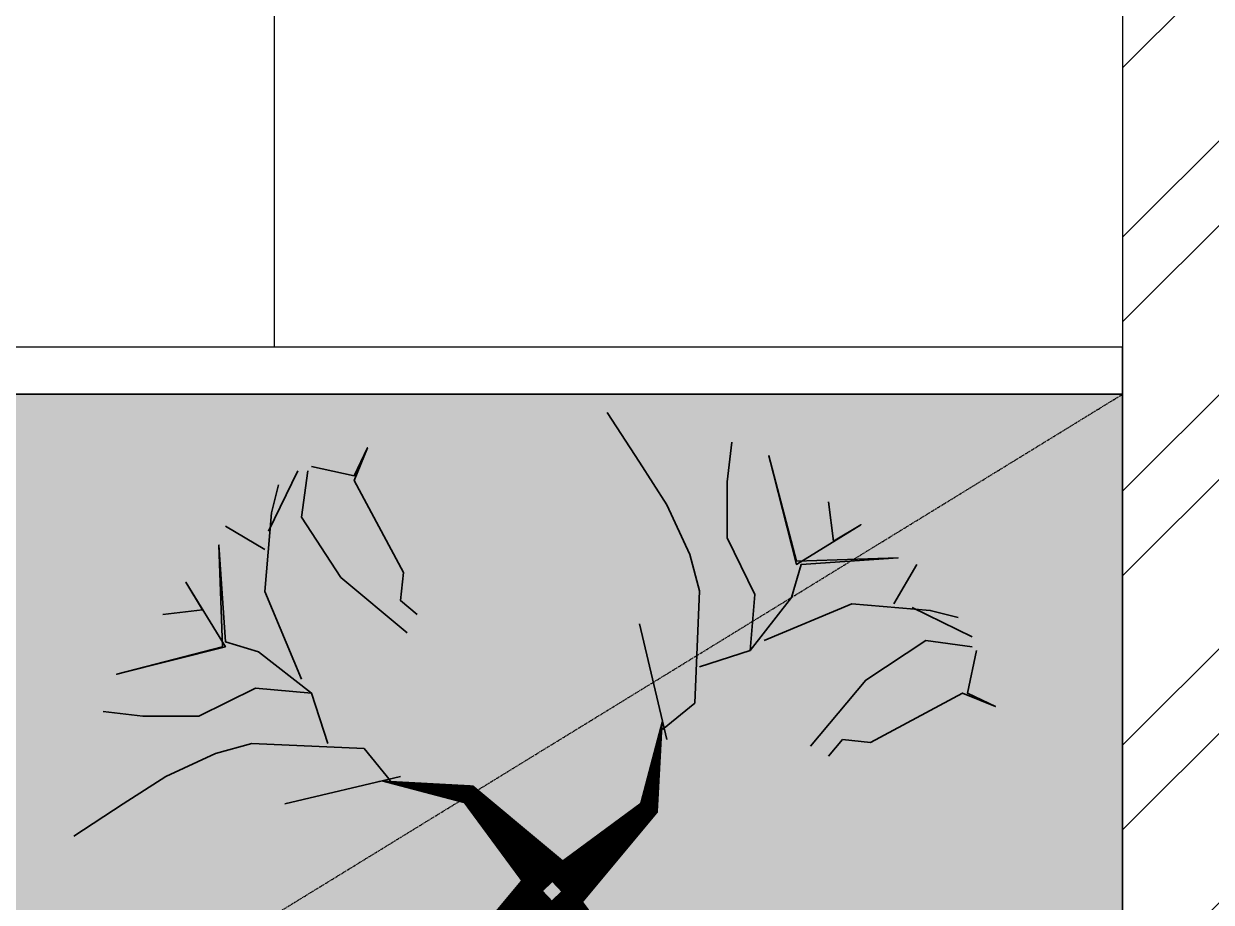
# Model space of a CAD drawing. Header units: millimetres. Extents: x -176651 to 424033, y -469666 to 486614.
# Drawn here: x 230469 to 231099, y 22819 to 23285 of the extents above; entities that cross this region are included whole.
import ezdxf

# ---------------------------------------------------------------- set-up
doc = ezdxf.new("R2010")
doc.units = ezdxf.units.MM
doc.linetypes.add('1625_West Villa$0$DASHED', pattern=[0.75, 0.5, -0.25])
for name, color, linetype in [('1625_West Villa$0$ad-Elevation 10', 8, 'Continuous'), ('1625_West Villa$0$ad-Furniture', 8, 'Continuous'), ('1625_West Villa$0$ad-Glass Sectionline', 8, 'Continuous'), ('1625_West Villa$0$ad-Toilet fixtures', 8, 'Continuous'), ('1625_West Villa$0$ad-Wall', 8, 'Continuous'), ('1625_West Villa$0$ad-Wall hatch', 8, 'Continuous')]:
    doc.layers.add(name, color=color, linetype=linetype)
doc.layers.add('1625_West Villa$0$ad-Landscape', color=8, linetype='Continuous', lineweight=35)

# ---------------------------------------------------------------- blocks, each defined once
blk = doc.blocks.new('1625_West Villa$0$A$C06C421F0')
at = {"layer": '1625_West Villa$0$ad-Landscape'}
for points in [[(359.91, 366.46, 35.98, 14.39, 0), (421.22, 431.54, 14.39, 0.72, 0), (487.37, 441.94, 0, 0, 0), (448, 441.94, 0, 0, 0), (472.53, 524.19, 0, 0, 0), (467.69, 541.37, 0, 0, 0), (379.6, 599.67, 0, 0, 0), (404.12, 579.33, 0, 0, 0), (359.91, 575.71, 0, 0, 0), (404.12, 579.33, 0, 0, 0), (467.69, 541.37, 0, 0, 0), (433.48, 648.03, 0, 0, 0), (482.53, 692.32, 0, 0, 0), (430.9, 648.03, 0, 0, 0), (418.64, 692.32, 0, 0, 0), (426.06, 713.11, 0, 0, 0), (413.8, 692.32, 0, 0, 0), (372.17, 716.27, 0, 0, 0), (413.8, 692.32, 0, 0, 0), (323.13, 719.89, 0, 0, 0)], [(353.42, 359.91, 35.98, 14.39, 0), (288.34, 421.22, 14.39, 0.72, 0), (277.95, 487.37, 0, 0, 0), (277.95, 448, 0, 0, 0), (195.69, 472.53, 0, 0, 0), (178.52, 467.69, 0, 0, 0), (120.22, 379.6, 0, 0, 0), (140.56, 404.12, 0, 0, 0), (144.17, 359.91, 0, 0, 0), (140.56, 404.12, 0, 0, 0), (178.52, 467.69, 0, 0, 0), (71.86, 433.48, 0, 0, 0), (27.57, 482.53, 0, 0, 0), (71.86, 430.9, 0, 0, 0), (27.57, 418.64, 0, 0, 0), (6.78, 426.06, 0, 0, 0), (27.57, 413.8, 0, 0, 0), (3.62, 372.17, 0, 0, 0), (27.57, 413.8, 0, 0, 0), (0, 323.13, 0, 0, 0)], [(366.46, 359.97, 35.98, 14.39, 0), (431.54, 298.66, 14.39, 0.72, 0), (441.94, 232.52, 0, 0, 0), (441.94, 271.88, 0, 0, 0), (524.19, 247.36, 0, 0, 0), (541.37, 252.2, 0, 0, 0), (599.67, 340.29, 0, 0, 0), (579.33, 315.77, 0, 0, 0), (575.71, 359.97, 0, 0, 0), (579.33, 315.77, 0, 0, 0), (541.37, 252.2, 0, 0, 0), (648.03, 286.4, 0, 0, 0), (692.32, 237.36, 0, 0, 0), (648.03, 288.98, 0, 0, 0), (692.32, 301.25, 0, 0, 0), (713.11, 293.82, 0, 0, 0), (692.32, 306.09, 0, 0, 0), (716.27, 347.71, 0, 0, 0), (692.32, 306.09, 0, 0, 0), (719.89, 396.76, 0, 0, 0)], [(359.97, 353.42, 35.98, 14.39, 0), (298.66, 288.34, 14.39, 0.72, 0), (232.52, 277.95, 0, 0, 0), (271.88, 277.95, 0, 0, 0), (247.36, 195.69, 0, 0, 0), (252.2, 178.52, 0, 0, 0), (340.29, 120.22, 0, 0, 0), (315.77, 140.56, 0, 0, 0), (359.97, 144.17, 0, 0, 0), (315.77, 140.56, 0, 0, 0), (252.2, 178.52, 0, 0, 0), (286.4, 71.86, 0, 0, 0), (237.36, 27.57, 0, 0, 0), (288.98, 71.86, 0, 0, 0), (301.25, 27.57, 0, 0, 0), (293.82, 6.78, 0, 0, 0), (306.09, 27.57, 0, 0, 0), (347.71, 3.62, 0, 0, 0), (306.09, 27.57, 0, 0, 0), (396.76, 0, 0, 0, 0)]]:
    blk.add_lwpolyline(points, format="xyseb", dxfattribs=at)
for points in [[(277.95, 479.95), (253.99, 499.63), (250.38, 582.88), (257.61, 609.99), (274.78, 646.77), (295.12, 678.39), (319.07, 715.18)], [(250.38, 526.41), (212.87, 538.67), (209.25, 580.3), (230.04, 622.25), (230.04, 663.87), (226.43, 693.24)], [(460.26, 565.32), (472.53, 575.71), (470.27, 596.5), (507.05, 664.75), (497.05, 689.15), (507.05, 668.36), (538.67, 675.14)], [(212.87, 538.67), (182.13, 578.04), (174.9, 602.56), (103.04, 607.4), (178.52, 604.82), (198.86, 683.23), (178.52, 602.56), (130.61, 631.93), (150.95, 619.67), (154.57, 649.03)], [(467.69, 551.76), (516.73, 592.89), (546.1, 637.63), (541.26, 671.98)], [(570.62, 627.24), (548.68, 671.98)], [(546.1, 517.41), (573.2, 582.49), (568.36, 640.79), (563.2, 661.58)], [(573.2, 613.68), (602.56, 630.85)], [(538.67, 507.02), (578.04, 537.75), (602.56, 544.98), (607.4, 616.84), (604.82, 541.37), (683.23, 521.03), (602.56, 541.37), (631.93, 589.27), (619.67, 568.94), (649.03, 565.32)], [(106.21, 573.2), (89.03, 602.56)], [(92.65, 570.62), (47.91, 548.68)], [(202.47, 546.1), (137.39, 573.2), (79.09, 568.36), (58.3, 563.2)], [(274.78, 472.53), (295.12, 558.36)], [(154.57, 460.26), (144.17, 472.53), (123.38, 470.27), (55.14, 507.05), (30.73, 497.05), (51.52, 507.05), (44.74, 538.67)], [(168.12, 467.69), (127, 516.73), (82.25, 546.1), (47.91, 541.26)], [(526.41, 469.51), (538.67, 507.02), (580.3, 510.63), (622.25, 489.84), (663.87, 489.84), (693.24, 493.46)], [(479.95, 441.94), (499.63, 465.89), (582.88, 469.51), (609.99, 462.28), (646.77, 445.1), (678.39, 424.76), (715.18, 400.81)], [(472.53, 445.1), (558.36, 424.76)], [(239.94, 277.95), (220.25, 253.99), (137, 250.38), (109.9, 257.61), (73.11, 274.78), (41.49, 295.12), (4.71, 319.07)], [(247.36, 274.78), (161.53, 295.12)], [(565.32, 259.62), (575.71, 247.36), (596.5, 249.62), (664.75, 212.83), (689.15, 222.84), (668.36, 212.83), (675.14, 181.21)], [(193.47, 250.38), (181.21, 212.87), (139.59, 209.25), (97.64, 230.04), (56.01, 230.04), (26.65, 226.43)], [(445.1, 247.36), (424.76, 161.53)], [(551.76, 252.2), (592.89, 203.15), (637.63, 173.79), (671.98, 178.63)], [(441.94, 239.94), (465.89, 220.25), (469.51, 137), (462.28, 109.9), (445.1, 73.12), (424.76, 41.49), (400.81, 4.71)], [(181.21, 212.87), (141.84, 182.13), (117.32, 174.9), (112.48, 103.04), (115.06, 178.52), (36.65, 198.86), (117.32, 178.52), (87.96, 130.61), (100.22, 150.95), (70.86, 154.57)], [(173.79, 202.47), (146.68, 137.39), (151.52, 79.09), (156.69, 58.3)], [(469.51, 193.47), (507.02, 181.21), (510.63, 139.59), (489.84, 97.64), (489.84, 56.01), (493.46, 26.65)], [(507.02, 181.21), (537.75, 141.84), (544.98, 117.32), (616.84, 112.48), (541.37, 115.06), (521.03, 36.65), (541.37, 117.32), (589.27, 87.96), (568.93, 100.22), (565.32, 70.86)], [(252.2, 168.12), (203.15, 127), (173.79, 82.25), (178.63, 47.91)], [(517.41, 173.79), (582.49, 146.68), (640.79, 151.52), (661.58, 156.69)], [(627.24, 149.27), (671.98, 171.21)], [(259.62, 154.57), (247.36, 144.17), (249.62, 123.38), (212.83, 55.14), (222.84, 30.73), (212.83, 51.52), (181.21, 44.74)], [(613.68, 146.68), (630.85, 117.32)], [(146.68, 106.21), (117.32, 89.03)], [(149.27, 92.65), (171.21, 47.91)]]:
    blk.add_lwpolyline(points, dxfattribs=at)
blk = doc.blocks.new('1625_West Villa$0$A$Cfbd26d3a')
at = {"transparency": 33554559}
h = blk.add_hatch(color=74, dxfattribs=at)
h.dxf.hatch_style = 1
h.paths.add_polyline_path([(0, 960), (-1565, 960), (-1565, 0), (0, 0)])
at = {"layer": '1625_West Villa$0$ad-Elevation 10', "linetype": '1625_West Villa$0$DASHED'}
blk.add_lwpolyline([(-1565, 0), (0, 960)], dxfattribs=at)
at = {"layer": '1625_West Villa$0$ad-Toilet fixtures'}
blk.add_lwpolyline([(0, 960), (-1565, 960), (-1565, 0), (0, 0)], close=True, dxfattribs=at)
at = {"layer": '1625_West Villa$0$ad-Landscape', "xscale": -0.7144563243118911, "yscale": 0.7144563243118911, "zscale": 0.7144563243118911, "rotation": 180}
blk.add_blockref('1625_West Villa$0$A$C06C421F0', (-559.88, 953.6), dxfattribs=at)
blk = doc.blocks.new('1625_West Villa$0$zw$66EE')
at = {"layer": '1625_West Villa$0$ad-Toilet fixtures'}
blk.add_lwpolyline([(8310, 1215), (7860, 1215), (7860, 3015), (8310, 3015)], close=True, dxfattribs=at)
at = {"layer": '1625_West Villa$0$ad-Landscape', "rotation": 359.9999999999998}
blk.add_blockref('1625_West Villa$0$A$Cfbd26d3a', (8310, 230), dxfattribs=at)
at = {"layer": '1625_West Villa$0$ad-Glass Sectionline'}
blk.add_lwpolyline([(8310, 1215), (5110, 1215), (5110, 1190), (8310, 1190)], close=True, dxfattribs=at)
blk = doc.blocks.new('1625_West Villa$0$zw$6266')
at = {"layer": '1625_West Villa$0$ad-Wall hatch', "transparency": 33554610}
h = blk.add_hatch(dxfattribs=at)
h.set_pattern_fill('ANSI32', color=256, scale=10)
h.set_pattern_definition([(45, (388774.33, 102900.03), (-67.35192, 67.35192), []), (45, (388819.235, 102900.03), (-67.35192, 67.35192), [])])
h.paths.add_polyline_path([(230, 8875), (230, 9105), (0, 9105), (0, 8645), (2830, 8645), (2830, 4745), (0, 4745), (0, 0), (9240, 0), (9240, 230), (8540, 230), (8540, 4745), (4810, 4745), (4810, 4515), (4995, 4515), (4995, 3930), (5110, 3930), (5110, 4630), (8310, 4630), (8310, 3130), (6860, 3130), (6860, 3015), (8310, 3015), (8310, 230), (5110, 230), (5110, 3015), (6060, 3015), (6060, 3130), (4995, 3130), (4995, 230), (230, 230), (230, 4515), (3910, 4515), (3910, 4745), (3060, 4745), (3060, 8875)])
at = {"layer": '1625_West Villa$0$ad-Wall'}
blk.add_lwpolyline([(4810, 4745), (4810, 4515), (4995, 4515), (4995, 3930), (5110, 3930), (5110, 4630), (8310, 4630), (8310, 3130), (6860, 3130), (6860, 3015), (8310, 3015), (8310, 230), (5110, 230), (5110, 3015), (6060, 3015), (6060, 3130), (4995, 3130), (4995, 230), (230, 230), (230, 4515), (3910, 4515), (3910, 4745)], dxfattribs=at)
blk = doc.blocks.new('1625_West Villa')
at = {"layer": '1625_West Villa$0$ad-Furniture'}
blk.add_blockref('1625_West Villa$0$zw$66EE', (0, 0), dxfattribs=at)
blk.add_blockref('1625_West Villa$0$zw$6266', (0, 0))
blk = doc.blocks.new("All Plot's Villa Plans")
at = {"ltscale": 5}
blk.add_blockref('1625_West Villa', (222742.28, 21898.27), dxfattribs=at)

msp = doc.modelspace()

# ---------------------------------------------------------------- block references
at = {"ltscale": 5}
msp.add_blockref("All Plot's Villa Plans", (0, 0), dxfattribs=at)

doc.saveas('drawing.dxf')
